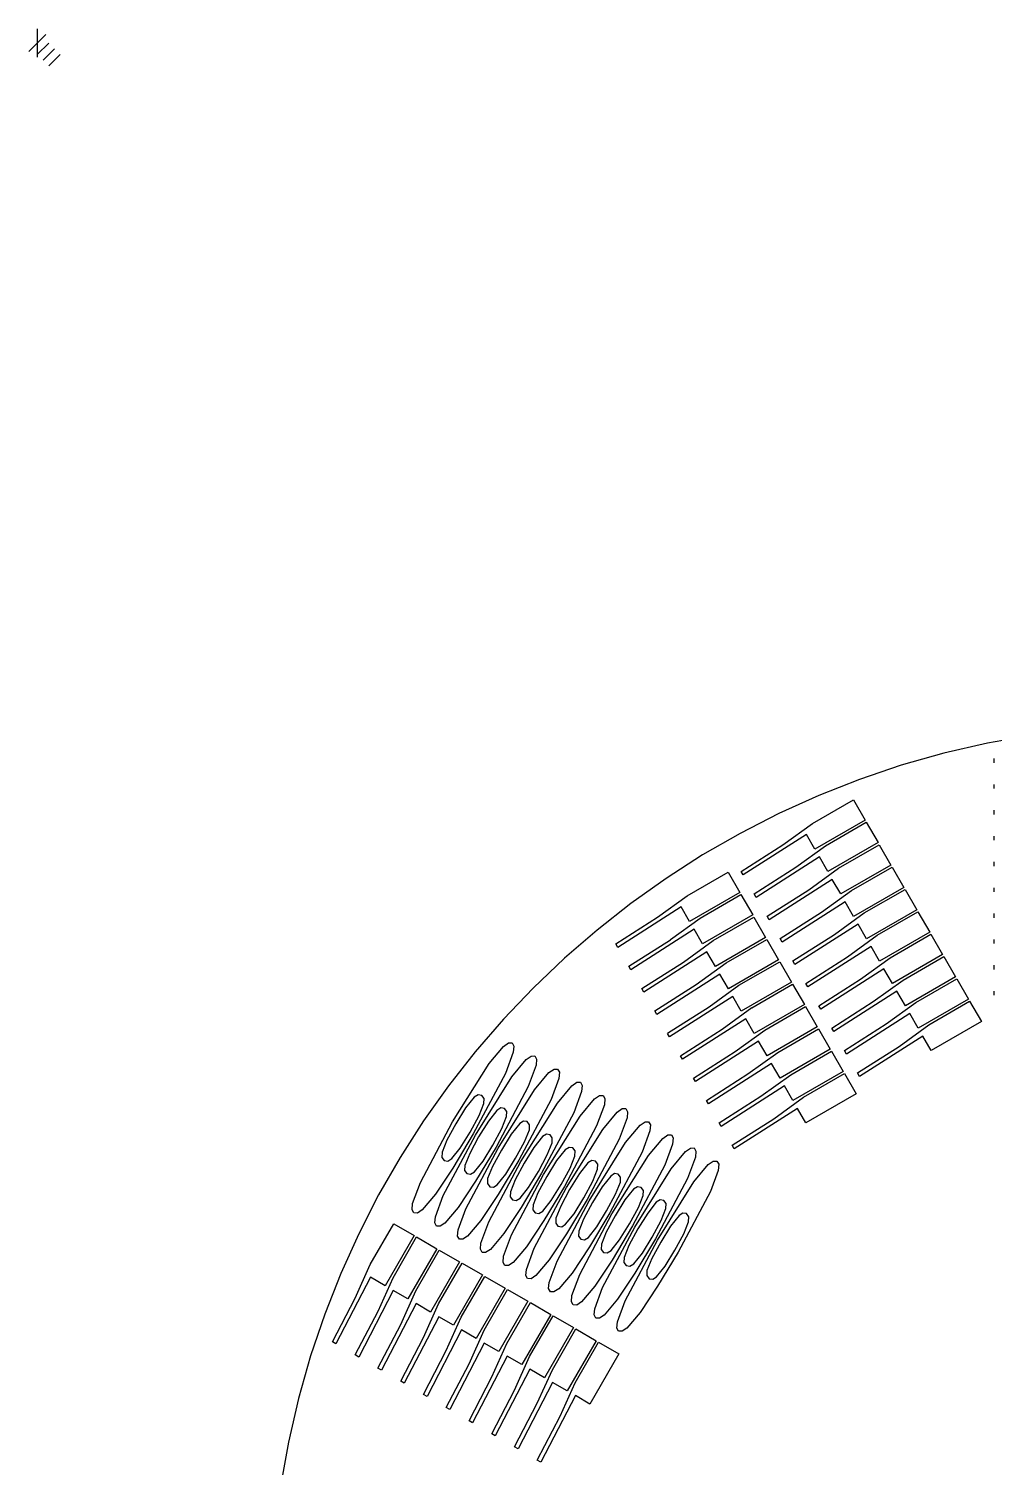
# Model space of a CAD drawing. Extents: x -1 to 188, y 67 to 298.
# Drawn here: x -0.8 to 88.8, y 164.8 to 298.3 of the extents above; entities that cross this region are included whole.
import ezdxf

# ---------------------------------------------------------------- set-up
doc = ezdxf.new("R2010")
doc.units = 0

msp = doc.modelspace()

# ---------------------------------------------------------------- linework, layer by layer
at = {"layer": 'Ebene_1'}
for p, q in [((92.315455, 232.717079), (88.208589, 231.98367)), ((88.208589, 231.98367), (84.173781, 231.052442)), ((80.216271, 229.928636), (76.341299, 228.617492)), ((84.173781, 231.052442), (80.216271, 229.928636)), ((88.8438, 230.175), (88.8438, 230.553)), ((88.8438, 230.175), (88.8438, 230.553)), ((76.341299, 228.617492), (72.554105, 227.12425)), ((72.554105, 227.12425), (68.859929, 225.45415)), ((88.8438, 227.776), (88.8438, 228.153)), ((71.982455, 224.532904), (75.765195, 226.716774)), ((71.982455, 224.532904), (75.765195, 226.716774)), ((75.765195, 226.716769), (76.855805, 224.827649)), ((75.765195, 226.716769), (76.855805, 224.827649)), ((88.8438, 225.376), (88.8438, 225.754)), ((68.859929, 225.45415), (65.264011, 223.612431)), ((69.219845, 222.535694), (71.982425, 224.532774)), ((69.219845, 222.535694), (71.982425, 224.532774)), ((76.855821, 224.8276), (72.193601, 222.136)), ((76.855821, 224.8276), (72.193601, 222.136)), ((73.182099, 222.454929), (76.965109, 224.639059)), ((76.965109, 224.639059), (78.055719, 222.749939)), ((65.264011, 223.612431), (61.771591, 221.604334)), ((71.409078, 223.495589), (65.544188, 219.745029)), ((71.409078, 223.495589), (65.544188, 219.745029)), ((72.1936, 222.136), (71.409111, 223.4949)), ((72.1936, 222.136), (71.409111, 223.4949)), ((88.8438, 222.977), (88.8438, 223.355)), ((65.355245, 220.071764), (69.219845, 222.535694)), ((65.355245, 220.071764), (69.219845, 222.535694)), ((70.419569, 220.457819), (73.182149, 222.454899)), ((78.055725, 222.750155), (73.393505, 220.058285)), ((74.38168, 220.37717), (78.16469, 222.5613)), ((78.16469, 222.5613), (79.2553, 220.67218)), ((61.771591, 221.604334), (58.387909, 219.435099)), ((66.554959, 217.993889), (70.419569, 220.457819)), ((72.608788, 221.417425), (66.743898, 217.666865)), ((73.393508, 220.058295), (72.608755, 221.417455)), ((79.255325, 220.672169), (74.593105, 217.980569)), ((75.58151, 218.29943), (79.36425, 220.4833)), ((79.36425, 220.4833), (80.45486, 218.59444)), ((88.8438, 220.578), (88.8438, 220.955)), ((58.387909, 219.435099), (55.118205, 217.109966)), ((60.347161, 217.8151), (64.130171, 219.99923)), ((60.347175, 217.815418), (64.130185, 219.999548)), ((64.130171, 219.99923), (65.220781, 218.11011)), ((64.130185, 219.999548), (65.220795, 218.110428)), ((65.5441, 219.745), (65.355188, 220.072289)), ((65.5441, 219.745), (65.355188, 220.072289)), ((73.808468, 219.339529), (67.943578, 215.588979)), ((71.61922, 218.38016), (74.3818, 220.37724)), ((74.593108, 217.980569), (73.808355, 219.339469)), ((57.584681, 215.81809), (60.347261, 217.81517)), ((57.584695, 215.818408), (60.347275, 217.815488)), ((65.220815, 218.110169), (60.558595, 215.418569)), ((65.220815, 218.110169), (60.558595, 215.418569)), ((61.547045, 215.737697), (65.329785, 217.921567)), ((65.329785, 217.921567), (66.420395, 216.032707)), ((66.744, 217.667), (66.555088, 217.994025)), ((67.75461, 215.91623), (71.61921, 218.38017)), ((72.81886, 216.30226), (75.58144, 218.29934)), ((80.454919, 218.594419), (75.792699, 215.902549)), ((76.781165, 216.220929), (80.563905, 218.405059)), ((80.563905, 218.405059), (81.654785, 216.515939)), ((88.8438, 218.178), (88.8438, 218.556)), ((55.118205, 217.109966), (51.967719, 214.634174)), ((59.773948, 216.777529), (53.909048, 213.026969)), ((59.773948, 216.777529), (53.909048, 213.026969)), ((60.558598, 215.418569), (59.773845, 216.777469)), ((60.558598, 215.418569), (59.773845, 216.777469)), ((75.008138, 217.261629), (69.143248, 213.511069)), ((75.792698, 215.902559), (75.008209, 217.261719)), ((81.65477, 216.5167), (76.99255, 213.8251)), ((53.720081, 213.35416), (57.584681, 215.8181)), ((53.720095, 213.354478), (57.584695, 215.818418)), ((58.784365, 213.740527), (61.546945, 215.737607)), ((66.420429, 216.032429), (61.758209, 213.340559)), ((62.746639, 213.659682), (66.529379, 215.843812)), ((66.529379, 215.843812), (67.619989, 213.954692)), ((67.9436, 215.589), (67.754688, 215.916289)), ((68.95425, 213.83833), (72.81885, 216.30226)), ((76.207808, 215.183489), (70.342918, 211.432929)), ((74.018575, 214.223879), (76.781155, 216.220959)), ((76.9926, 213.825), (76.2078, 215.184)), ((77.980758, 214.143171), (81.763768, 216.327301)), ((81.763768, 216.327301), (82.854378, 214.438181)), ((88.8438, 215.779), (88.8438, 216.157)), ((51.967719, 214.634174), (48.941692, 212.012964)), ((54.9198, 211.276), (58.7844, 213.73993)), ((60.973628, 214.699629), (55.108728, 210.949069)), ((61.758208, 213.340569), (60.973719, 214.699729)), ((67.62001, 213.9547), (62.95779, 211.2631)), ((63.94622, 211.581968), (67.72923, 213.766098)), ((67.72923, 213.766098), (68.81984, 211.876978)), ((69.1432, 213.511), (68.954288, 213.838289)), ((70.153965, 211.759949), (74.018565, 214.223879)), ((75.218248, 212.146221), (77.980828, 214.143301)), ((82.854373, 214.43818), (78.192153, 211.74658)), ((79.180625, 212.064879), (82.963365, 214.248749)), ((82.963365, 214.248749), (84.053975, 212.359889)), ((88.8438, 213.379), (88.8438, 213.757)), ((53.9091, 213.027), (53.720188, 213.354289)), ((53.9091, 213.027), (53.720188, 213.354289)), ((62.173298, 212.621465), (56.308398, 208.870905)), ((59.984039, 211.662602), (62.746619, 213.659682)), ((62.9578, 211.263), (62.1733, 212.622)), ((77.407466, 213.1056), (71.542576, 209.35504)), ((78.192156, 211.74658), (77.407403, 213.10548)), ((48.941692, 212.012964), (46.045363, 209.251575)), ((55.1087, 210.949), (54.919788, 211.276289)), ((56.119429, 209.198672), (59.984029, 211.662602)), ((61.1837, 209.584988), (63.94628, 211.582068)), ((68.81987, 211.8767), (64.15765, 209.1851)), ((65.145823, 209.503708), (68.928833, 211.687578)), ((68.928833, 211.687578), (70.019443, 209.798718)), ((70.3428, 211.433), (70.153888, 211.760289)), ((71.353638, 209.682291), (75.218238, 212.146221)), ((76.417925, 210.067769), (79.180505, 212.064849)), ((84.054029, 212.360429), (79.391809, 209.668559)), ((80.380265, 209.987635), (84.163005, 212.171765)), ((84.163005, 212.171765), (85.253615, 210.282645)), ((88.8438, 210.98), (88.8438, 211.358)), ((63.37302, 210.54428), (57.50812, 206.79372)), ((64.1577, 209.185), (63.3729, 210.544)), ((70.019525, 209.798429), (65.357305, 207.106559)), ((72.553315, 207.603839), (76.417915, 210.067769)), ((78.607188, 211.027689), (72.742298, 207.277129)), ((77.617635, 207.990615), (80.380215, 209.987695)), ((79.391808, 209.668569), (78.607319, 211.027729)), ((85.253729, 210.282159), (80.591509, 207.590559)), ((81.579901, 207.90961), (85.362911, 210.09348)), ((85.362911, 210.09348), (86.453521, 208.20462)), ((46.045363, 209.251575), (43.283971, 206.355248)), ((56.3083, 208.871), (56.119388, 209.198025)), ((57.31909, 207.121058), (61.18369, 209.584988)), ((64.572678, 208.465689), (58.707778, 204.715129)), ((62.383373, 207.506588), (65.145953, 209.503668)), ((65.357308, 207.106569), (64.572555, 208.465729)), ((66.345749, 207.425692), (70.128489, 209.609822)), ((70.128489, 209.609822), (71.219099, 207.720702)), ((71.542648, 209.355011), (71.353736, 209.6823)), ((79.806968, 208.949519), (73.942078, 205.198959)), ((80.591508, 207.590559), (79.807019, 208.949459)), ((88.8438, 208.581), (88.8438, 208.958)), ((57.5082, 206.793), (57.3193, 207.121)), ((58.518763, 205.042658), (62.383363, 207.506588)), ((63.583099, 205.428672), (66.345679, 207.425752)), ((71.219088, 207.720701), (66.556868, 205.029101)), ((67.545449, 205.347687), (71.328189, 207.531557)), ((71.328189, 207.531557), (72.419069, 205.642697)), ((72.7423, 207.277), (72.553388, 207.604289)), ((73.753025, 205.526685), (77.617635, 207.990615)), ((78.817351, 205.91243), (81.579931, 207.90951)), ((86.453511, 208.204609), (81.791291, 205.512739)), ((82.779589, 205.831929), (86.562599, 208.016059)), ((86.562599, 208.016059), (87.653209, 206.126939)), ((43.283971, 206.355248), (40.662758, 203.329222)), ((65.772317, 206.388051), (59.907417, 202.637491)), ((66.556867, 205.029101), (65.772378, 206.388001)), ((74.952741, 203.4485), (78.817341, 205.91243)), ((81.006564, 206.871809), (75.141674, 203.121249)), ((80.017119, 203.834849), (82.779699, 205.831929)), ((81.791294, 205.512749), (81.006541, 206.871909)), ((87.653215, 206.126165), (82.990995, 203.434565)), ((58.7078, 204.715), (58.518888, 205.042289)), ((59.718489, 202.964742), (63.583089, 205.428672)), ((64.782879, 203.350507), (67.545459, 205.347587)), ((72.418985, 205.642419), (67.756765, 202.950549)), ((68.744961, 203.269872), (72.527971, 205.454002)), ((72.527971, 205.454002), (73.618581, 203.564882)), ((73.942, 205.199), (73.753088, 205.526289)), ((82.206348, 204.793455), (76.341458, 201.042905)), ((82.990998, 203.434565), (82.206245, 204.793465)), ((40.662758, 203.329222), (38.186964, 200.178738)), ((41.943103, 202.228367), (43.277493, 203.830539)), ((41.943103, 202.228367), (43.277493, 203.830539)), ((43.277493, 203.830539), (43.744878, 204.153844)), ((43.277493, 203.830539), (43.744878, 204.153844)), ((44.192981, 203.296449), (43.467073, 201.32638)), ((44.192981, 203.296449), (43.467073, 201.32638)), ((43.744878, 204.153844), (44.079053, 204.158627)), ((43.744878, 204.153844), (44.079053, 204.158627)), ((44.079046, 204.15862), (44.240994, 203.866021)), ((44.079046, 204.15862), (44.240994, 203.866021)), ((44.240994, 203.866021), (44.192981, 203.296449)), ((44.240994, 203.866021), (44.192981, 203.296449)), ((60.918269, 200.886577), (64.782869, 203.350507)), ((66.972028, 204.309619), (61.107128, 200.559059)), ((65.982471, 201.272792), (68.745051, 203.269872)), ((67.756768, 202.950559), (66.972015, 204.309719)), ((73.618625, 203.565165), (68.956405, 200.873565)), ((69.944935, 201.191433), (73.727675, 203.375563)), ((73.727675, 203.375563), (74.818285, 201.486443)), ((75.141791, 203.12119), (74.952614, 203.448479)), ((76.152519, 201.370919), (80.017119, 203.834849)), ((38.558203, 196.816027), (41.943113, 202.228367)), ((38.558203, 196.816027), (41.943113, 202.228367)), ((44.056291, 201.008285), (45.390681, 202.610457)), ((45.390681, 202.610457), (45.858066, 202.933762)), ((46.306169, 202.07637), (45.580261, 200.1063)), ((45.858066, 202.933762), (46.192241, 202.938545)), ((46.192236, 202.93854), (46.354182, 202.645943)), ((46.354182, 202.645943), (46.306169, 202.07637)), ((47.503995, 201.390649), (47.971377, 201.713954)), ((47.971377, 201.713954), (48.305551, 201.718737)), ((48.305546, 201.71873), (48.467492, 201.426133)), ((59.907369, 202.637532), (59.718457, 202.964821)), ((68.171738, 202.232455), (62.306838, 198.481895)), ((68.956408, 200.873565), (68.171655, 202.232465)), ((43.467076, 201.32637), (40.479306, 195.70686)), ((43.467076, 201.32637), (40.479306, 195.70686)), ((40.671391, 195.595945), (44.056301, 201.008285)), ((46.169601, 199.788477), (47.503995, 201.390649)), ((48.419479, 200.85656), (47.693571, 198.88649)), ((48.467492, 201.426133), (48.419479, 200.85656)), ((49.617187, 200.170567), (50.084569, 200.493872)), ((50.084569, 200.493872), (50.418743, 200.498655)), ((50.418736, 200.49865), (50.580685, 200.206052)), ((61.107, 200.559), (60.918088, 200.886289)), ((62.117861, 198.808862), (65.982471, 201.272792)), ((67.182245, 199.194453), (69.944825, 201.191533)), ((74.818231, 201.48688), (70.156011, 198.79528)), ((71.14456, 199.11413), (74.9273, 201.298)), ((74.9273, 201.298), (76.01791, 199.40914)), ((76.3415, 201.043), (76.152588, 201.370025)), ((38.186964, 200.178738), (35.861827, 196.909035)), ((40.559449, 199.11136), (39.761686, 198.111903)), ((40.559449, 199.11136), (39.761686, 198.111903)), ((40.921405, 199.333745), (40.55945, 199.111364)), ((40.921405, 199.333745), (40.55945, 199.111364)), ((41.262786, 199.280433), (40.921405, 199.333745)), ((41.262786, 199.280433), (40.921405, 199.333745)), ((41.476303, 198.996767), (41.262785, 199.280432)), ((41.476303, 198.996767), (41.262785, 199.280432)), ((45.580266, 200.1063), (42.592496, 194.48679)), ((42.784701, 194.376137), (46.169601, 199.788477)), ((48.282793, 198.568395), (49.617187, 200.170567)), ((50.532671, 199.63648), (49.806763, 197.66641)), ((50.580685, 200.206052), (50.532671, 199.63648)), ((51.730365, 198.950499), (52.197747, 199.273804)), ((52.197747, 199.273804), (52.531921, 199.278587)), ((52.531914, 199.27858), (52.693862, 198.985983)), ((63.317635, 196.730523), (67.182235, 199.194453)), ((69.37142, 200.15427), (63.50652, 196.40371)), ((68.38195, 197.11699), (71.14453, 199.11407)), ((70.15601, 198.79528), (69.371521, 200.15418)), ((76.017919, 199.409429), (71.355699, 196.717559)), ((39.761688, 198.11191), (38.857219, 196.64312)), ((39.761688, 198.11191), (38.857219, 196.64312)), ((41.010913, 197.412722), (41.454669, 198.528082)), ((41.010913, 197.412722), (41.454669, 198.528082)), ((41.454669, 198.52808), (41.476303, 198.996767)), ((41.454669, 198.52808), (41.476303, 198.996767)), ((42.672638, 197.89129), (41.874873, 196.891836)), ((43.034593, 198.113676), (42.67264, 197.891295)), ((43.375973, 198.060366), (43.034593, 198.113676)), ((43.58949, 197.776698), (43.375973, 198.060366)), ((43.567857, 197.308011), (43.58949, 197.776698)), ((47.693576, 198.88648), (44.705806, 193.26697)), ((44.897893, 193.156055), (48.282793, 198.568395)), ((50.395971, 197.348327), (51.730365, 198.950499)), ((52.645849, 198.41641), (51.919941, 196.44634)), ((52.509181, 196.127495), (53.843575, 197.729667)), ((52.693862, 198.985983), (52.645849, 198.41641)), ((53.843575, 197.729667), (54.310957, 198.052972)), ((54.310957, 198.052972), (54.645131, 198.057755)), ((54.645124, 198.05775), (54.807072, 197.765152)), ((54.807072, 197.765152), (54.759059, 197.19558)), ((62.3069, 198.482), (62.117988, 198.809025)), ((70.571188, 198.076659), (64.706288, 194.326099)), ((71.355698, 196.717569), (70.571209, 198.076729)), ((35.861827, 196.909035), (33.692589, 193.525354)), ((35.57042, 191.19647), (38.55819, 196.81598)), ((35.57042, 191.19647), (38.55819, 196.81598)), ((38.857215, 196.643118), (38.027864, 195.108848)), ((38.857215, 196.643118), (38.027864, 195.108848)), ((38.5582, 196.816), (38.5582, 196.816)), ((38.5582, 196.816), (38.5582, 196.816)), ((38.85721, 196.642793), (38.8572, 196.643)), ((38.85721, 196.642793), (38.8572, 196.643)), ((40.180279, 195.879192), (41.010914, 197.412722)), ((40.180279, 195.879192), (41.010914, 197.412722)), ((41.874877, 196.89184), (40.970408, 195.42305)), ((43.124101, 196.192656), (43.567857, 197.308006)), ((44.785846, 196.6712), (43.988081, 195.671748)), ((45.147801, 196.89358), (44.785848, 196.671197)), ((45.489181, 196.840268), (45.147801, 196.89358)), ((45.702698, 196.556603), (45.489181, 196.840268)), ((45.681065, 196.087916), (45.702698, 196.556603)), ((49.806766, 197.66641), (46.818996, 192.0469)), ((47.011071, 191.935987), (50.395971, 197.348327)), ((51.919944, 196.44633), (48.932174, 190.82682)), ((54.759059, 197.19558), (54.033151, 195.22551)), ((54.622463, 194.907427), (55.956857, 196.509598)), ((55.956857, 196.509598), (56.424239, 196.8329)), ((56.424239, 196.8329), (56.758413, 196.837677)), ((56.758406, 196.83768), (56.920354, 196.545083)), ((56.920354, 196.545083), (56.872341, 195.97551)), ((63.5065, 196.404), (63.3176, 196.731)), ((64.51735, 194.65306), (68.38195, 197.11699)), ((38.027864, 195.108848), (37.582825, 193.994228)), ((38.027864, 195.108848), (37.582825, 193.994228)), ((37.68361, 189.9764), (40.67138, 195.59591)), ((40.479306, 195.70682), (38.575528, 192.530894)), ((40.479306, 195.70682), (38.575528, 192.530894)), ((39.267514, 194.393072), (40.180278, 195.879192)), ((39.267514, 194.393072), (40.180278, 195.879192)), ((40.970406, 195.423051), (40.141055, 193.888781)), ((40.6714, 195.596), (40.6714, 195.596)), ((40.97041, 195.422799), (40.9704, 195.423)), ((42.293467, 194.659116), (43.124102, 196.192656)), ((43.988085, 195.67175), (43.083616, 194.20296)), ((45.237306, 194.972558), (45.681065, 196.087918)), ((46.899135, 195.45113), (46.101372, 194.451676)), ((47.261091, 195.673517), (46.899136, 195.451135)), ((47.602472, 195.620206), (47.261091, 195.673517)), ((47.815989, 195.336539), (47.602472, 195.620206)), ((47.794353, 194.867851), (47.815989, 195.336539)), ((49.124281, 190.715155), (52.509181, 196.127495)), ((54.033154, 195.22551), (51.045384, 189.606)), ((56.872341, 195.97551), (56.146433, 194.00544)), ((56.735661, 193.687355), (58.070051, 195.289527)), ((58.070051, 195.289527), (58.537436, 195.612832)), ((58.537436, 195.612832), (58.871611, 195.617615)), ((58.871604, 195.61761), (59.033552, 195.325013)), ((59.033552, 195.325013), (58.985539, 194.75544)), ((37.582825, 193.994231), (37.562152, 193.524989)), ((37.582825, 193.994231), (37.562152, 193.524989)), ((38.480608, 193.409472), (39.267512, 194.393078)), ((38.480608, 193.409472), (39.267512, 194.393078)), ((40.141055, 193.888781), (39.696016, 192.774161)), ((39.79692, 188.75658), (42.78469, 194.37609)), ((42.592496, 194.48675), (40.688718, 191.310824)), ((41.380702, 193.173006), (42.293466, 194.659126)), ((43.083611, 194.202964), (42.25426, 192.668694)), ((42.784617, 194.375514), (42.7847, 194.376)), ((43.08367, 194.20331), (43.0836, 194.203)), ((44.406675, 193.439028), (45.237307, 194.972568)), ((46.101374, 194.45168), (45.196905, 192.98289)), ((46.519963, 192.218956), (47.350595, 193.752496)), ((47.350597, 193.752496), (47.794353, 194.867846)), ((49.012325, 194.23132), (48.214562, 193.231868)), ((49.37428, 194.4537), (49.012326, 194.231317)), ((49.715662, 194.400388), (49.37428, 194.4537)), ((49.929179, 194.116723), (49.715662, 194.400388)), ((49.907543, 193.648036), (49.929179, 194.116723)), ((51.237563, 189.495077), (54.622463, 194.907417)), ((56.146436, 194.00544), (53.158666, 188.38593)), ((53.350761, 188.275015), (56.735671, 193.687355)), ((58.985539, 194.75544), (58.259631, 192.78537)), ((58.848873, 192.467277), (60.183263, 194.069449)), ((60.183263, 194.069449), (60.650648, 194.392754)), ((60.650648, 194.392754), (60.984823, 194.397537)), ((60.984816, 194.39753), (61.146764, 194.104931)), ((61.146764, 194.104931), (61.098751, 193.535359)), ((64.7062, 194.326), (64.517288, 194.653289)), ((33.692589, 193.525354), (31.684489, 190.032934)), ((38.575528, 192.530894), (36.964056, 190.10427)), ((38.575528, 192.530894), (36.964056, 190.10427)), ((37.562152, 193.524989), (37.775992, 193.241138)), ((37.562152, 193.524989), (37.775992, 193.241138)), ((37.775992, 193.241138), (38.117692, 193.187641)), ((37.775992, 193.241138), (38.117692, 193.187641)), ((38.117692, 193.187641), (38.480608, 193.409468)), ((38.117692, 193.187641), (38.480608, 193.409468)), ((39.696016, 192.774167), (39.675342, 192.304924)), ((40.593796, 192.189406), (41.3807, 193.173012)), ((42.25426, 192.668694), (41.809221, 191.554074)), ((41.91011, 187.53651), (44.89788, 193.15602)), ((44.705806, 193.26693), (42.802028, 190.091004)), ((43.493907, 191.952918), (44.406671, 193.439038)), ((45.196899, 192.982891), (44.367548, 191.448621)), ((44.8979, 193.156), (44.8979, 193.156)), ((45.19691, 192.983093), (45.1969, 192.983)), ((48.214564, 193.23187), (47.310095, 191.76308)), ((48.633153, 190.999148), (49.463785, 192.532688)), ((49.463787, 192.532678), (49.907543, 193.648038)), ((51.125533, 193.01124), (50.32777, 192.011786)), ((51.487488, 193.233626), (51.125534, 193.011245)), ((51.82887, 193.180316), (51.487488, 193.233626)), ((51.576995, 191.312606), (52.020751, 192.427966)), ((52.042387, 192.896648), (51.82887, 193.180316)), ((52.020751, 192.427961), (52.042387, 192.896648)), ((58.259634, 192.78537), (55.271864, 187.16586)), ((55.463973, 187.054937), (58.848883, 192.467277)), ((61.098751, 193.535359), (60.372843, 191.56529)), ((60.962083, 191.247435), (62.296473, 192.849607)), ((62.296473, 192.849607), (62.763858, 193.172912)), ((62.763858, 193.172912), (63.098033, 193.177695)), ((63.098026, 193.17769), (63.259974, 192.885093)), ((63.259974, 192.885093), (63.211961, 192.31552)), ((34.84388, 189.226769), (35.570426, 191.19646)), ((34.84388, 189.226769), (35.570426, 191.19646)), ((40.688718, 191.310824), (39.077246, 188.8842)), ((39.675342, 192.304924), (39.88918, 192.021071)), ((39.88918, 192.021072), (40.230882, 191.967577)), ((40.230882, 191.967577), (40.593799, 192.189402)), ((41.809221, 191.554077), (41.788547, 191.084835)), ((41.788547, 191.084835), (42.002385, 190.800984)), ((42.707001, 190.969318), (43.493905, 191.952924)), ((44.367548, 191.448621), (43.922509, 190.334001)), ((44.02329, 186.31643), (47.01106, 191.93594)), ((46.818996, 192.04686), (44.915218, 188.870934)), ((45.607195, 190.732846), (46.519959, 192.218966)), ((47.310086, 191.763084), (46.480732, 190.228814)), ((47.0111, 191.936), (47.0111, 191.936)), ((47.3101, 191.7628), (47.3101, 191.763)), ((50.327772, 192.01179), (49.423303, 190.543)), ((50.746361, 189.779076), (51.576993, 191.312606)), ((53.238722, 191.79117), (52.440957, 190.791718)), ((53.600678, 192.013549), (53.238724, 191.791167)), ((53.942057, 191.960238), (53.600678, 192.013549)), ((53.690185, 190.092528), (54.133941, 191.207888)), ((54.155575, 191.676573), (53.942057, 191.960238)), ((54.133941, 191.207886), (54.155575, 191.676573)), ((60.372846, 191.56528), (57.385076, 185.94577)), ((57.577183, 185.835095), (60.962093, 191.247435)), ((63.211961, 192.31552), (62.486053, 190.34545)), ((31.684489, 190.032934), (29.842767, 186.437015)), ((36.964056, 190.10427), (35.72871, 188.644013)), ((36.964056, 190.10427), (35.72871, 188.644013)), ((36.95707, 188.006699), (37.683616, 189.97639)), ((42.802028, 190.091004), (41.190556, 187.66438)), ((42.002385, 190.800984), (42.344087, 190.747487)), ((42.344087, 190.747487), (42.707004, 190.969314)), ((43.922509, 190.334007), (43.901835, 189.864764)), ((43.901835, 189.864764), (44.115673, 189.580911)), ((44.457374, 189.527417), (44.820292, 189.749242)), ((44.820289, 189.749246), (45.607193, 190.732852)), ((46.480735, 190.228814), (46.035696, 189.114194)), ((46.1365, 185.09561), (49.12427, 190.71512)), ((48.932174, 190.82678), (47.028396, 187.650854)), ((47.720385, 189.513038), (48.633151, 190.999158)), ((49.423294, 190.543002), (48.59394, 189.008722)), ((49.1243, 190.715), (49.1243, 190.715)), ((49.423331, 190.542971), (49.4233, 190.543)), ((49.833593, 188.292956), (50.746359, 189.779076)), ((52.440958, 190.79172), (51.536492, 189.32293)), ((52.859551, 188.558998), (53.690186, 190.092538)), ((55.352009, 190.57136), (54.554244, 189.571906)), ((55.713965, 190.793746), (55.352011, 190.571365)), ((56.055344, 190.740436), (55.713965, 190.793746)), ((55.803472, 188.872726), (56.247228, 189.988086)), ((56.268862, 190.456768), (56.055344, 190.740436)), ((56.247228, 189.988084), (56.268862, 190.456768)), ((62.486056, 190.34545), (59.498286, 184.72594)), ((34.795065, 188.65766), (34.84388, 189.226769)), ((34.795065, 188.65766), (34.84388, 189.226769)), ((34.95589, 188.36571), (34.795065, 188.65766)), ((34.95589, 188.36571), (34.795065, 188.65766)), ((35.284486, 188.357117), (34.955896, 188.36571)), ((35.284486, 188.357117), (34.955896, 188.36571)), ((35.72871, 188.644013), (35.284486, 188.357117)), ((35.72871, 188.644013), (35.284486, 188.357117)), ((39.077246, 188.8842), (37.8419, 187.423943)), ((39.07038, 186.786879), (39.796926, 188.75657)), ((44.915218, 188.870934), (43.303746, 186.44431)), ((44.115673, 189.580912), (44.457374, 189.527417)), ((46.035696, 189.114197), (46.015025, 188.644955)), ((46.015025, 188.644955), (46.228863, 188.361104)), ((46.228863, 188.361104), (46.570565, 188.307607)), ((46.570565, 188.307607), (46.933482, 188.529434)), ((46.933481, 188.529438), (47.720383, 189.513044)), ((48.593943, 189.008732), (48.148904, 187.894112)), ((48.24979, 183.87554), (51.23756, 189.49505)), ((51.045384, 189.60596), (49.141606, 186.430034)), ((51.536487, 189.322934), (50.707133, 187.788664)), ((51.237516, 189.495524), (51.2376, 189.495)), ((53.158666, 188.38589), (51.254888, 185.209964)), ((51.53651, 189.323093), (51.5365, 189.323)), ((51.946786, 187.072888), (52.85955, 188.559008)), ((54.554248, 189.57191), (53.649779, 188.10312)), ((54.972838, 187.339196), (55.80347, 188.872736)), ((56.667456, 188.35182), (55.762987, 186.88303)), ((57.465217, 189.35127), (56.667452, 188.351813)), ((57.827173, 189.573653), (57.465219, 189.351274)), ((58.168552, 189.520343), (57.827173, 189.573653)), ((57.91668, 187.652632), (58.360436, 188.767992)), ((58.38207, 189.236675), (58.168552, 189.520342)), ((58.360436, 188.76799), (58.38207, 189.236675)), ((59.940381, 188.353576), (59.578427, 188.131195)), ((60.28176, 188.300266), (59.940381, 188.353576)), ((30.91147, 183.57126), (33.0956, 187.354)), ((30.91147, 183.57126), (33.0956, 187.354)), ((33.0956, 187.354), (34.98446, 186.26339)), ((33.0956, 187.354), (34.98446, 186.26339)), ((36.908255, 187.43759), (36.95707, 188.006699)), ((37.06908, 187.14564), (36.908255, 187.43759)), ((37.397676, 187.137047), (37.069086, 187.14564)), ((37.8419, 187.423943), (37.397676, 187.137047)), ((41.190556, 187.66438), (39.95521, 186.204123)), ((41.18357, 185.566808), (41.910116, 187.5365)), ((47.028396, 187.650854), (45.416924, 185.22423)), ((48.148904, 187.894115), (48.128233, 187.424875)), ((48.128233, 187.424875), (48.342071, 187.141022)), ((48.342071, 187.141022), (48.683773, 187.087526)), ((48.683773, 187.087526), (49.04669, 187.309352)), ((49.046689, 187.309356), (49.833591, 188.292962)), ((50.707134, 187.788664), (50.262097, 186.674044)), ((50.36298, 182.65547), (53.35075, 188.27498)), ((51.15988, 186.089288), (51.946782, 187.072894)), ((52.47619, 181.43538), (55.46396, 187.05489)), ((53.649773, 188.103141), (52.820422, 186.568861)), ((53.350816, 188.275791), (53.3508, 188.275)), ((55.271864, 187.16582), (53.368086, 183.989894)), ((53.64981, 188.102793), (53.6498, 188.103)), ((54.06007, 185.853086), (54.972836, 187.339206)), ((55.464, 187.055), (55.464, 187.055)), ((57.086046, 186.119102), (57.916678, 187.652642)), ((58.780664, 187.13174), (57.876195, 185.66295)), ((59.578425, 188.13119), (58.78066, 187.131736)), ((60.029888, 186.432556), (60.473644, 187.547906)), ((60.495278, 188.016598), (60.28176, 188.300266)), ((60.473644, 187.547911), (60.495278, 188.016598)), ((29.842767, 186.437015), (28.172664, 182.742838)), ((34.98451, 186.263213), (32.29291, 181.600993)), ((34.98451, 186.263213), (32.29291, 181.600993)), ((33.02473, 182.35126), (35.2086, 186.134)), ((35.2086, 186.134), (37.09772, 185.04339)), ((39.021565, 186.21777), (39.07038, 186.786879)), ((39.18239, 185.92582), (39.021565, 186.21777)), ((39.510986, 185.917227), (39.182396, 185.92582)), ((39.95521, 186.204123), (39.510986, 185.917227)), ((43.303746, 186.44431), (42.0684, 184.984052)), ((43.296749, 184.346729), (44.023294, 186.31642)), ((49.141606, 186.430034), (47.530134, 184.00341)), ((50.262098, 186.674047), (50.241424, 186.204805)), ((50.241424, 186.204805), (50.455262, 185.920954)), ((50.455262, 185.920954), (50.796963, 185.867457)), ((50.796963, 185.867457), (51.159881, 186.089284)), ((52.820422, 186.568861), (52.375383, 185.454251)), ((53.273166, 184.869486), (54.06007, 185.853092)), ((54.5894, 180.21556), (57.57717, 185.83507)), ((55.762981, 186.883048), (54.93363, 185.348778)), ((57.385076, 185.94573), (55.481298, 182.769804)), ((55.76301, 186.882799), (55.763, 186.883)), ((56.173278, 184.632992), (57.086044, 186.119112)), ((57.5772, 185.835), (57.5772, 185.835)), ((59.199254, 184.899016), (60.029889, 186.432556)), ((37.09771, 185.043219), (34.40611, 180.380999)), ((35.13793, 181.13099), (37.3218, 184.914)), ((37.3218, 184.914), (39.21092, 183.82339)), ((41.134755, 184.997699), (41.18357, 185.566808)), ((41.29558, 184.70575), (41.134755, 184.997699)), ((41.624176, 184.697157), (41.295586, 184.70575)), ((42.0684, 184.984052), (41.624176, 184.697157)), ((43.247935, 183.77762), (43.296749, 184.346729)), ((45.416924, 185.22423), (44.181583, 183.763972)), ((45.409959, 183.125909), (46.136504, 185.0956)), ((51.254888, 185.209964), (49.643416, 182.78334)), ((52.375383, 185.454247), (52.354712, 184.985004)), ((52.354712, 184.985004), (52.56855, 184.701151)), ((52.56855, 184.701152), (52.91025, 184.647657)), ((52.91025, 184.647657), (53.273166, 184.869482)), ((54.93363, 185.348778), (54.488591, 184.234158)), ((55.386374, 183.649392), (56.173278, 184.632998)), ((57.87619, 185.662961), (57.046839, 184.128681)), ((59.498286, 184.7259), (57.594508, 181.549974)), ((57.876232, 185.662481), (57.8762, 185.663)), ((58.286489, 183.412906), (59.199253, 184.899026)), ((29.51751, 180.4604), (30.91143, 183.5712)), ((29.51751, 180.4604), (30.91143, 183.5712)), ((39.21097, 183.82373), (36.51937, 179.16151)), ((37.25113, 179.91126), (39.435, 183.694)), ((39.435, 183.694), (41.32412, 182.60339)), ((43.40876, 183.48567), (43.247935, 183.77762)), ((43.737358, 183.477077), (43.408764, 183.48567)), ((44.181583, 183.763972), (43.737358, 183.477077)), ((45.361145, 182.5568), (45.409959, 183.125909)), ((47.530134, 184.00341), (46.294793, 182.543152)), ((47.523248, 181.905839), (48.249796, 183.87553)), ((53.368086, 183.989894), (51.756614, 181.56327)), ((54.488591, 184.234161), (54.46792, 183.764918)), ((54.46792, 183.764918), (54.681758, 183.481068)), ((54.681758, 183.481068), (55.023458, 183.427571)), ((55.023458, 183.427571), (55.386374, 183.649396)), ((56.6018, 183.014067), (56.581129, 182.544824)), ((57.046839, 184.128681), (56.6018, 183.014071)), ((57.499583, 182.429306), (58.286487, 183.412912)), ((28.172664, 182.742838), (26.679419, 178.955641)), ((30.933741, 182.385862), (27.729871, 176.205342)), ((30.933741, 182.385862), (27.729871, 176.205342)), ((32.2929, 181.601), (30.93374, 182.385753)), ((32.2929, 181.601), (30.93374, 182.385753)), ((31.63076, 179.24032), (33.02468, 182.35112)), ((41.32421, 182.603213), (38.63261, 177.940993)), ((39.364411, 178.690755), (41.548281, 182.473495)), ((41.548281, 182.473495), (43.437401, 181.382885)), ((45.52197, 182.26485), (45.361145, 182.5568)), ((45.850568, 182.256257), (45.521974, 182.26485)), ((46.294793, 182.543152), (45.850568, 182.256257)), ((47.474434, 181.33673), (47.523248, 181.905839)), ((49.643416, 182.78334), (48.408075, 181.323082)), ((49.636438, 180.685769), (50.362984, 182.65546)), ((55.481298, 182.769804), (53.869826, 180.34318)), ((56.581129, 182.544824), (56.794967, 182.260971)), ((56.794967, 182.260972), (57.136667, 182.207477)), ((57.136667, 182.207477), (57.499583, 182.429302)), ((27.40263, 176.39426), (29.51751, 180.4604)), ((27.40263, 176.39426), (29.51751, 180.4604)), ((33.046991, 181.165772), (29.843121, 174.985242)), ((34.4061, 180.381), (33.04694, 181.165489)), ((33.74397, 178.02024), (35.13789, 181.13104)), ((43.4374, 181.383), (40.7458, 176.721)), ((41.47763, 177.47099), (43.6615, 181.254)), ((43.6615, 181.254), (45.55062, 180.16339)), ((47.63526, 181.04478), (47.474434, 181.33673)), ((47.96385, 181.036187), (47.635256, 181.04478)), ((48.408075, 181.323082), (47.96385, 181.036187)), ((49.587624, 180.11666), (49.636438, 180.685769)), ((51.756614, 181.56327), (50.521273, 180.103013)), ((51.74965, 179.465679), (52.476196, 181.43537)), ((53.869826, 180.34318), (52.634485, 178.882923)), ((57.594508, 181.549974), (55.983036, 179.12335)), ((29.51588, 175.17418), (31.63076, 179.24032)), ((35.160181, 179.945432), (31.956311, 173.764912)), ((36.5193, 179.161), (35.1602, 179.946)), ((35.85716, 176.80043), (37.25108, 179.91123)), ((45.550631, 180.163391), (42.859031, 175.501171)), ((43.59083, 176.25099), (45.7747, 180.034)), ((45.7747, 180.034), (47.66382, 178.94312)), ((49.74845, 179.82471), (49.587624, 180.11666)), ((50.077048, 179.816117), (49.748454, 179.82471)), ((50.521273, 180.103013), (50.077048, 179.816117)), ((51.700835, 178.89657), (51.74965, 179.465679)), ((53.86286, 178.245859), (54.589406, 180.21555)), ((55.983036, 179.12336), (54.747695, 177.663101)), ((26.679419, 178.955641), (25.368273, 175.080666)), ((31.62909, 173.9541), (33.74397, 178.02024)), ((37.27346, 178.72571), (34.06959, 172.54519)), ((38.6326, 177.941), (37.27344, 178.725753)), ((37.970431, 175.579855), (39.364351, 178.690655)), ((47.66381, 178.943213), (44.97221, 174.280993)), ((45.70403, 175.03126), (47.8879, 178.814)), ((49.77711, 177.723213), (47.08551, 173.060993)), ((47.8879, 178.814), (49.77702, 177.72339)), ((51.86166, 178.60462), (51.700835, 178.89657)), ((52.19026, 178.596027), (51.861666, 178.60462)), ((52.634485, 178.882923), (52.19026, 178.596027)), ((53.814045, 177.67675), (53.86286, 178.245859)), ((53.97487, 177.3848), (53.814045, 177.67675)), ((54.747695, 177.663101), (54.30347, 177.376203)), ((27.72986, 176.20527), (27.402571, 176.394182)), ((27.72986, 176.20527), (27.402571, 176.394182)), ((33.74228, 172.73429), (35.85716, 176.80043)), ((39.386662, 177.505307), (36.182792, 171.324787)), ((40.7458, 176.721), (39.3866, 177.506)), ((40.08366, 174.36028), (41.47758, 177.47108)), ((47.81733, 173.81099), (50.0012, 177.594)), ((51.89031, 176.503219), (49.19871, 171.840999)), ((49.930531, 172.59049), (52.114401, 176.3735)), ((50.0012, 177.594), (51.89032, 176.50339)), ((52.114401, 176.3735), (54.003521, 175.28289)), ((54.30347, 177.376203), (53.974876, 177.38479)), ((25.368273, 175.080666), (24.244464, 171.123153)), ((29.84312, 174.98526), (29.515831, 175.174172)), ((35.855551, 171.513715), (37.970431, 175.579855)), ((41.499891, 176.285732), (38.296021, 170.105212)), ((43.61305, 175.06548), (40.40918, 168.88496)), ((42.859021, 175.501172), (41.499861, 176.285661)), ((42.19684, 173.14021), (43.59076, 176.25101)), ((44.9722, 174.281), (43.61304, 175.065753)), ((44.31003, 171.9204), (45.70395, 175.0312)), ((54.003532, 175.282901), (51.311932, 170.620681)), ((31.9563, 173.765), (31.629011, 173.953912)), ((37.96878, 170.29414), (40.08366, 174.36028)), ((45.726271, 173.845852), (42.522401, 167.665332)), ((47.0855, 173.061), (45.72634, 173.845753)), ((46.42334, 170.70031), (47.81726, 173.81111)), ((34.0696, 172.545), (33.7423, 172.734)), ((40.08196, 169.07407), (42.19684, 173.14021)), ((47.839511, 172.625592), (44.635641, 166.445062)), ((49.1987, 171.841), (47.83954, 172.625489)), ((48.536551, 169.47973), (49.930471, 172.59053)), ((24.244464, 171.123153), (23.313235, 167.08834)), ((36.182801, 171.324755), (35.855512, 171.513667)), ((42.19515, 167.85426), (44.31003, 171.9204)), ((49.952782, 171.405192), (46.748912, 165.224672)), ((51.311922, 170.620682), (49.952762, 171.405171)), ((38.29602, 170.10527), (37.968731, 170.294182)), ((44.3084, 166.634), (46.42328, 170.70014)), ((40.4092, 168.885), (40.0819, 169.074)), ((46.421671, 165.41359), (48.536551, 169.47973)), ((23.313235, 167.08834), (22.579823, 162.981468)), ((42.52242, 167.66527), (42.195131, 167.854182)), ((44.63566, 166.44509), (44.308371, 166.634002)), ((46.748921, 165.22477), (46.421632, 165.413682))]:
    msp.add_line(p, q, dxfattribs=at)
at = {"layer": 'Layer 1'}
for p, q in [((0, 298.323), (0, 295.677)), ((0.793749, 297.794), (-0.793749, 296.206)), ((1.05833, 297), (0, 295.94167)), ((1.5875, 296.471), (0.52917, 295.41267)), ((2.11666, 295.942), (1.05833, 294.88367))]:
    msp.add_line(p, q, dxfattribs=at)

doc.saveas('drawing.dxf')
